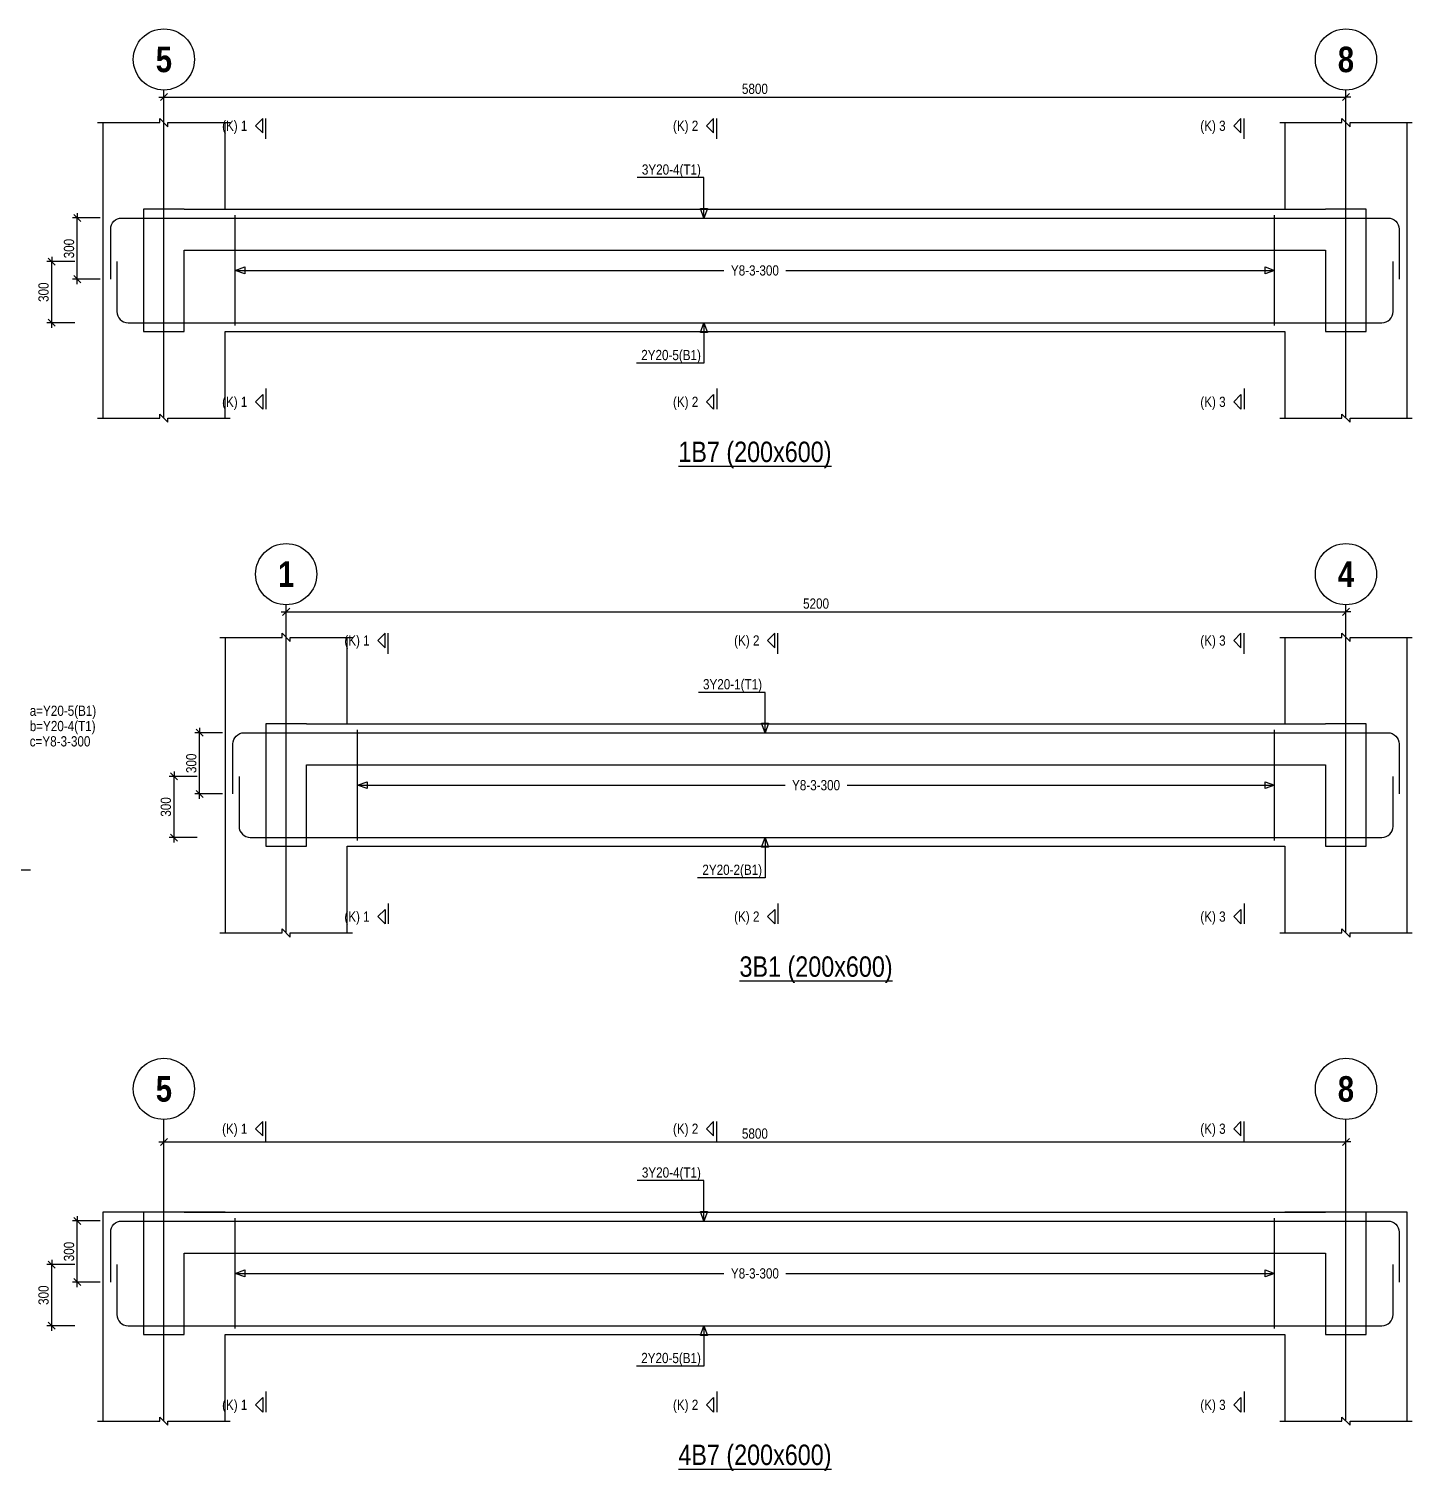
# Model space of a CAD drawing. Extents: x 0 to 206258, y -403073 to 0.
# Drawn here: x 33384 to 46959, y -193484 to -179334 of the extents above; entities that cross this region are included whole.
import ezdxf
from ezdxf.enums import TextEntityAlignment as Align
from ezdxf.lldxf.tags import DXFTag

# ---------------------------------------------------------------- set-up
doc = ezdxf.new("R2010")
doc.units = 0
doc.header["$LTSCALE"] = 1000
for name, color, linetype in [('Axis Circle(Dir 2)', 150, 'Continuous'), ('Axis Label(Dir 1)', 7, 'Continuous'), ('Axis Line(Dir 2)', 150, 'CENTER2'), ('Break Line', 5, 'Continuous'), ('Dimension Line', 5, 'Continuous'), ('Front Elevation Line', 40, 'Continuous'), ('Leader Line', 5, 'Continuous'), ('Link Line', 3, 'Continuous'), ('Rebar Label', 6, 'Continuous'), ('Rebar Line', 7, 'Continuous'), ('Section Label', 1, 'Continuous'), ('Section Line', 1, 'Continuous'), ('Top Rebar Label', 6, 'Continuous'), ('Top Rebar Line', 7, 'Continuous')]:
    doc.layers.add(name, color=color, linetype=linetype)
for name, color, linetype, true_color in [('Beam Label(D)', 94, 'Continuous', 0x008100), ('Beam Line(D)', 112, 'Continuous', 0x00bd5e), ('Link Label', 94, 'Continuous', 0x008100)]:
    doc.layers.add(name, color=color, linetype=linetype, true_color=true_color)
doc.styles.add('Axis Label(Dir 1)', font='ARIALNB.TTF', dxfattribs={"height": 250})
doc.styles.add('Beam Label(D)', font='ARIALN.TTF', dxfattribs={"height": 200})
doc.styles.add('Dimension Text', font='ARIALN.TTF', dxfattribs={"height": 100})
doc.styles.add('Link Label', font='ARIALN.TTF', dxfattribs={"height": 100})
doc.styles.add('Rebar Label', font='ARIALN.TTF', dxfattribs={"height": 100})
doc.styles.add('Section Label', font='ARIALN.TTF', dxfattribs={"height": 100})
doc.styles.add('Top Rebar Label', font='ARIALN.TTF', dxfattribs={"height": 100})
tags = doc.linetypes.add('CENTER2', pattern=[1.125, 0.75, -0.125, 0.125, -0.125]).pattern_tags.tags
tags[10:11] = [DXFTag(74, 4), DXFTag(75, 0), DXFTag(340, '0'), DXFTag(46, 0.0), DXFTag(50, 0.0), DXFTag(44, 0.0), DXFTag(45, 0.0)]
tags[8:9] = [DXFTag(74, 4), DXFTag(75, 0), DXFTag(340, '0'), DXFTag(46, 0.0), DXFTag(50, 0.0), DXFTag(44, 0.0), DXFTag(45, 0.0)]
tags[6:7] = [DXFTag(74, 4), DXFTag(75, 0), DXFTag(340, '0'), DXFTag(46, 0.0), DXFTag(50, 0.0), DXFTag(44, 0.0), DXFTag(45, 0.0)]
tags[4:5] = [DXFTag(74, 4), DXFTag(75, 0), DXFTag(340, '0'), DXFTag(46, 0.0), DXFTag(50, 0.0), DXFTag(44, 0.0), DXFTag(45, 0.0)]
doc.dimstyles.new('BEAM', dxfattribs={"dimtxt": 100, "dimasz": 30, "dimexe": 48.3, "dimexo": 103.5, "dimgap": 30, "dimtad": 1, "dimtoh": 1, "dimdec": 1, "dimlfac": 0.5, "dimdsep": 46, "dimtxsty": 'Dimension Text', "dimblk": 'PCDIM_TICK', "dimcen": 0.09, "dimclrd": 5, "dimclre": 5, "dimclrt": 5, "dimadec": 1, "dimazin": 0, "dimtp": 1, "dimtm": 1, "dimtfac": 1, "dimtdec": 4, "dimtofl": 0, "dimtmove": 0, "dimatfit": 3, "dimfxl": 1, "dimtolj": 1, "dimtzin": 0, "dimarcsym": 0})

# ---------------------------------------------------------------- blocks, each defined once
blk = doc.blocks.new('PCDIM_TICK')
at = {"layer": 'Dimension Line', "color": 0, "transparency": 33554687}
for p, q in [((1.15, 1.15), (-1.15, -1.15)), ((1.61, 0), (0, 0))]:
    blk.add_line(p, q, dxfattribs=at)
blk = doc.blocks.new('*U2624')
at = {"layer": 'Dimension Line', "color": 5, "true_color": 0x0000ff, "transparency": 16777216}
for p, q in [((34084, -181190), (33811, -181190)), ((33859, -181790), (33859, -181190)), ((34084, -181790), (33811, -181790))]:
    blk.add_line(p, q, dxfattribs=at)
at = {"layer": 'Dimension Line', "color": 5, "true_color": 0x0000ff, "transparency": 16777216, "xscale": 30, "yscale": 30}
for p, rotation in [((33859, -181190), 89.99999999999447), ((33859, -181790), 269.9999999999834)]:
    blk.add_blockref('PCDIM_TICK', p, dxfattribs=dict(at, rotation=rotation))
at = {"layer": 'Dimension Line', "color": 5, "true_color": 0x0000ff, "transparency": 16777216, "insert": (33829, -181490), "char_height": 100, "width": 181.5, "attachment_point": 8, "rotation": 90, "style": 'Dimension Text'}
blk.add_mtext('300', dxfattribs=at)
blk = doc.blocks.new('*U2625')
at = {"layer": 'Dimension Line', "color": 5, "true_color": 0x0000ff, "transparency": 16777216}
for p, q in [((33834, -181618), (33561, -181618)), ((33609, -182218), (33609, -181618)), ((33834, -182218), (33561, -182218))]:
    blk.add_line(p, q, dxfattribs=at)
at = {"layer": 'Dimension Line', "color": 5, "true_color": 0x0000ff, "transparency": 16777216, "xscale": 30, "yscale": 30}
for p, rotation in [((33609, -181618), 89.99999999999447), ((33609, -182218), 269.9999999999834)]:
    blk.add_blockref('PCDIM_TICK', p, dxfattribs=dict(at, rotation=rotation))
at = {"layer": 'Dimension Line', "color": 5, "true_color": 0x0000ff, "transparency": 16777216, "insert": (33579, -181918), "char_height": 100, "width": 181.5, "attachment_point": 8, "rotation": 90, "style": 'Dimension Text'}
blk.add_mtext('300', dxfattribs=at)
blk = doc.blocks.new('*U2626')
at = {"layer": 'Dimension Line', "color": 5, "true_color": 0x0000ff, "transparency": 16777216}
for p, q in [((34709, -180151), (34709, -179956)), ((46309, -180151), (46309, -179956)), ((34709, -180004), (46309, -180004))]:
    blk.add_line(p, q, dxfattribs=at)
at = {"layer": 'Dimension Line', "color": 5, "true_color": 0x0000ff, "transparency": 16777216, "xscale": 30, "yscale": 30, "rotation": 180.0000000000004}
blk.add_blockref('PCDIM_TICK', (34709, -180004), dxfattribs=at)
at = {"layer": 'Dimension Line', "color": 5, "true_color": 0x0000ff, "transparency": 16777216, "xscale": 30, "yscale": 30}
blk.add_blockref('PCDIM_TICK', (46309, -180004), dxfattribs=at)
at = {"layer": 'Dimension Line', "color": 5, "true_color": 0x0000ff, "transparency": 16777216, "insert": (40509, -179974), "char_height": 100, "width": 245.98, "attachment_point": 8, "style": 'Dimension Text'}
blk.add_mtext('5800', dxfattribs=at)
blk = doc.blocks.new('*U2660')
at = {"layer": 'Dimension Line', "color": 5, "true_color": 0x0000ff, "transparency": 16777216}
for p, q in [((35284, -186240), (35011, -186240)), ((35059, -186840), (35059, -186240)), ((35284, -186840), (35011, -186840))]:
    blk.add_line(p, q, dxfattribs=at)
at = {"layer": 'Dimension Line', "color": 5, "true_color": 0x0000ff, "transparency": 16777216, "xscale": 30, "yscale": 30}
for p, rotation in [((35059, -186240), 89.99999999999447), ((35059, -186840), 269.9999999999834)]:
    blk.add_blockref('PCDIM_TICK', p, dxfattribs=dict(at, rotation=rotation))
at = {"layer": 'Dimension Line', "color": 5, "true_color": 0x0000ff, "transparency": 16777216, "insert": (35029, -186540), "char_height": 100, "width": 181.5, "attachment_point": 8, "rotation": 90, "style": 'Dimension Text'}
blk.add_mtext('300', dxfattribs=at)
blk = doc.blocks.new('*U2661')
at = {"layer": 'Dimension Line', "color": 5, "true_color": 0x0000ff, "transparency": 16777216}
for p, q in [((35034, -186668), (34761, -186668)), ((34809, -187268), (34809, -186668)), ((35034, -187268), (34761, -187268))]:
    blk.add_line(p, q, dxfattribs=at)
at = {"layer": 'Dimension Line', "color": 5, "true_color": 0x0000ff, "transparency": 16777216, "xscale": 30, "yscale": 30}
for p, rotation in [((34809, -186668), 89.99999999999447), ((34809, -187268), 269.9999999999834)]:
    blk.add_blockref('PCDIM_TICK', p, dxfattribs=dict(at, rotation=rotation))
at = {"layer": 'Dimension Line', "color": 5, "true_color": 0x0000ff, "transparency": 16777216, "insert": (34779, -186968), "char_height": 100, "width": 181.5, "attachment_point": 8, "rotation": 90, "style": 'Dimension Text'}
blk.add_mtext('300', dxfattribs=at)
blk = doc.blocks.new('*U2662')
at = {"layer": 'Dimension Line', "color": 5, "true_color": 0x0000ff, "transparency": 16777216}
for p, q in [((35909, -185201), (35909, -185006)), ((35909, -185054), (46309, -185054)), ((46309, -185201), (46309, -185006))]:
    blk.add_line(p, q, dxfattribs=at)
at = {"layer": 'Dimension Line', "color": 5, "true_color": 0x0000ff, "transparency": 16777216, "xscale": 30, "yscale": 30, "rotation": 180.0000000000004}
blk.add_blockref('PCDIM_TICK', (35909, -185054), dxfattribs=at)
at = {"layer": 'Dimension Line', "color": 5, "true_color": 0x0000ff, "transparency": 16777216, "xscale": 30, "yscale": 30}
blk.add_blockref('PCDIM_TICK', (46309, -185054), dxfattribs=at)
at = {"layer": 'Dimension Line', "color": 5, "true_color": 0x0000ff, "transparency": 16777216, "insert": (41109, -185024), "char_height": 100, "width": 245.98, "attachment_point": 8, "style": 'Dimension Text'}
blk.add_mtext('5200', dxfattribs=at)
blk = doc.blocks.new('*U2696')
at = {"layer": 'Dimension Line', "color": 5, "true_color": 0x0000ff, "transparency": 16777216}
for p, q in [((34084, -191030), (33811, -191030)), ((33859, -191630), (33859, -191030)), ((34084, -191630), (33811, -191630))]:
    blk.add_line(p, q, dxfattribs=at)
at = {"layer": 'Dimension Line', "color": 5, "true_color": 0x0000ff, "transparency": 16777216, "xscale": 30, "yscale": 30}
for p, rotation in [((33859, -191030), 89.99999999999447), ((33859, -191630), 269.9999999999834)]:
    blk.add_blockref('PCDIM_TICK', p, dxfattribs=dict(at, rotation=rotation))
at = {"layer": 'Dimension Line', "color": 5, "true_color": 0x0000ff, "transparency": 16777216, "insert": (33829, -191330), "char_height": 100, "width": 181.5, "attachment_point": 8, "rotation": 90, "style": 'Dimension Text'}
blk.add_mtext('300', dxfattribs=at)
blk = doc.blocks.new('*U2697')
at = {"layer": 'Dimension Line', "color": 5, "true_color": 0x0000ff, "transparency": 16777216}
for p, q in [((33834, -191458), (33561, -191458)), ((33609, -192058), (33609, -191458)), ((33834, -192058), (33561, -192058))]:
    blk.add_line(p, q, dxfattribs=at)
at = {"layer": 'Dimension Line', "color": 5, "true_color": 0x0000ff, "transparency": 16777216, "xscale": 30, "yscale": 30}
for p, rotation in [((33609, -191458), 89.99999999999447), ((33609, -192058), 269.9999999999834)]:
    blk.add_blockref('PCDIM_TICK', p, dxfattribs=dict(at, rotation=rotation))
at = {"layer": 'Dimension Line', "color": 5, "true_color": 0x0000ff, "transparency": 16777216, "insert": (33579, -191758), "char_height": 100, "width": 181.5, "attachment_point": 8, "rotation": 90, "style": 'Dimension Text'}
blk.add_mtext('300', dxfattribs=at)
blk = doc.blocks.new('*U2698')
at = {"layer": 'Dimension Line', "color": 5, "true_color": 0x0000ff, "transparency": 16777216}
for p, q in [((34709, -190401), (34709, -190206)), ((34709, -190254), (46309, -190254)), ((46309, -190401), (46309, -190206))]:
    blk.add_line(p, q, dxfattribs=at)
at = {"layer": 'Dimension Line', "color": 5, "true_color": 0x0000ff, "transparency": 16777216, "xscale": 30, "yscale": 30, "rotation": 180.0000000000004}
blk.add_blockref('PCDIM_TICK', (34709, -190254), dxfattribs=at)
at = {"layer": 'Dimension Line', "color": 5, "true_color": 0x0000ff, "transparency": 16777216, "xscale": 30, "yscale": 30}
blk.add_blockref('PCDIM_TICK', (46309, -190254), dxfattribs=at)
at = {"layer": 'Dimension Line', "color": 5, "true_color": 0x0000ff, "transparency": 16777216, "insert": (40509, -190224), "char_height": 100, "width": 245.98, "attachment_point": 8, "style": 'Dimension Text'}
blk.add_mtext('5800', dxfattribs=at)

msp = doc.modelspace()

# ---------------------------------------------------------------- linework, layer by layer
at = {"layer": 'Axis Circle(Dir 2)', "transparency": 33554687}
for centre in [(34709.055, -179634.284), (46309.055, -179634.284), (35909.055, -184684.284), (46309.055, -184684.284), (34709.055, -189734.284), (46309.055, -189734.284)]:
    msp.add_circle(centre, 300, dxfattribs=at)
at = {"layer": 'Axis Line(Dir 2)', "transparency": 33554687}
for points in [[(34709.055, -183154.284), (34709.055, -179934.284)], [(46309.055, -183154.284), (46309.055, -179934.284)], [(35909.055, -188204.284), (35909.055, -184984.284)], [(46309.055, -188204.284), (46309.055, -184984.284)], [(34709.055, -192994.284), (34709.055, -190034.284)], [(46309.055, -192994.284), (46309.055, -190034.284)]]:
    msp.add_lwpolyline(points, dxfattribs=at)
at = {"layer": 'Beam Line(D)', "transparency": 33554687}
for points in [[(34109.055, -180254.284), (34109.055, -181104.284)], [(35309.055, -181104.284), (35309.055, -180254.284)], [(45709.055, -180254.284), (45709.055, -181104.284)], [(46909.055, -181104.284), (46909.055, -180254.284)], [(34109.055, -181104.284), (34109.055, -183154.284)], [(35309.055, -181104.284), (45709.055, -181104.284)], [(46909.055, -183154.284), (46909.055, -181104.284)], [(35309.055, -183154.284), (35309.055, -182304.284)], [(35309.055, -182304.284), (45709.055, -182304.284)], [(45709.055, -182304.284), (45709.055, -183154.284)], [(35309.055, -185304.284), (35309.055, -186154.284)], [(36509.055, -186154.284), (36509.055, -185304.284)], [(45709.055, -185304.284), (45709.055, -186154.284)], [(46909.055, -186154.284), (46909.055, -185304.284)], [(35309.055, -186154.284), (35309.055, -188204.284)], [(36509.055, -186154.284), (45709.055, -186154.284)], [(46909.055, -188204.284), (46909.055, -186154.284)], [(36509.055, -188204.284), (36509.055, -187354.284)], [(36509.055, -187354.284), (45709.055, -187354.284)], [(45709.055, -187354.284), (45709.055, -188204.284)], [(34109.055, -190944.284), (34109.055, -192994.284)], [(35309.055, -190944.284), (34109.055, -190944.284)], [(35309.055, -190944.284), (45709.055, -190944.284)], [(46909.055, -190944.284), (45709.055, -190944.284)], [(46909.055, -192994.284), (46909.055, -190944.284)], [(35309.055, -192994.284), (35309.055, -192144.284)], [(35309.055, -192144.284), (45709.055, -192144.284)], [(45709.055, -192144.284), (45709.055, -192994.284)]]:
    msp.add_lwpolyline(points, dxfattribs=at)
at = {"layer": 'Break Line', "transparency": 33554687}
for points in [[(34059.055, -180254.284), (34669.055, -180254.284), (34669.055, -180214.284), (34749.055, -180294.284), (34749.055, -180254.284), (35359.055, -180254.284)], [(45659.055, -180254.284), (46269.055, -180254.284), (46269.055, -180214.284), (46349.055, -180294.284), (46349.055, -180254.284), (46959.055, -180254.284)], [(34059.055, -183154.284), (34669.055, -183154.284), (34669.055, -183114.284), (34749.055, -183194.284), (34749.055, -183154.284), (35359.055, -183154.284)], [(45659.055, -183154.284), (46269.055, -183154.284), (46269.055, -183114.284), (46349.055, -183194.284), (46349.055, -183154.284), (46959.055, -183154.284)], [(35259.055, -185304.284), (35869.055, -185304.284), (35869.055, -185264.284), (35949.055, -185344.284), (35949.055, -185304.284), (36559.055, -185304.284)], [(45659.055, -185304.284), (46269.055, -185304.284), (46269.055, -185264.284), (46349.055, -185344.284), (46349.055, -185304.284), (46959.055, -185304.284)], [(35259.055, -188204.284), (35869.055, -188204.284), (35869.055, -188164.284), (35949.055, -188244.284), (35949.055, -188204.284), (36559.055, -188204.284)], [(45659.055, -188204.284), (46269.055, -188204.284), (46269.055, -188164.284), (46349.055, -188244.284), (46349.055, -188204.284), (46959.055, -188204.284)], [(34059.055, -192994.284), (34669.055, -192994.284), (34669.055, -192954.284), (34749.055, -193034.284), (34749.055, -192994.284), (35359.055, -192994.284)], [(45659.055, -192994.284), (46269.055, -192994.284), (46269.055, -192954.284), (46349.055, -193034.284), (46349.055, -192994.284), (46959.055, -192994.284)]]:
    msp.add_lwpolyline(points, dxfattribs=at)
at = {"layer": 'Front Elevation Line', "transparency": 33554687}
for points in [[(34909.055, -181104.284), (34509.055, -181104.284)], [(34509.055, -181104.284), (34509.055, -182304.284)], [(34909.055, -181104.284), (46109.055, -181104.284)], [(46509.055, -181104.284), (46109.055, -181104.284)], [(46509.055, -182304.284), (46509.055, -181104.284)], [(34909.055, -182304.284), (34909.055, -181504.284)], [(34909.055, -181504.284), (46109.055, -181504.284)], [(46109.054, -181504.284), (46109.055, -182304.284)], [(34509.055, -182304.284), (34909.055, -182304.284)], [(46109.055, -182304.284), (46509.055, -182304.284)], [(36109.055, -186154.284), (35709.055, -186154.284)], [(35709.055, -186154.284), (35709.055, -187354.284)], [(36109.055, -186154.284), (46109.055, -186154.284)], [(46509.055, -186154.284), (46109.055, -186154.284)], [(46509.055, -187354.284), (46509.055, -186154.284)], [(36109.055, -187354.284), (36109.055, -186554.284)], [(36109.055, -186554.284), (46109.055, -186554.284)], [(46109.055, -186554.284), (46109.055, -187354.284)], [(35709.055, -187354.284), (36109.055, -187354.284)], [(46109.055, -187354.284), (46509.055, -187354.284)], [(34909.055, -190944.284), (34509.055, -190944.284)], [(34509.055, -190944.284), (34509.055, -192144.284)], [(34909.055, -190944.284), (46109.055, -190944.284)], [(46509.055, -190944.284), (46109.055, -190944.284)], [(46509.055, -192144.284), (46509.055, -190944.284)], [(34909.055, -192144.284), (34909.055, -191344.284)], [(34909.055, -191344.284), (46109.055, -191344.284)], [(46109.054, -191344.284), (46109.055, -192144.284)], [(34509.055, -192144.284), (34909.055, -192144.284)], [(46109.055, -192144.284), (46509.055, -192144.284)]]:
    msp.add_lwpolyline(points, dxfattribs=at)
at = {"layer": 'Leader Line', "transparency": 33554687}
for points in [[(40009.055, -181190.284), (40009.055, -180794.284), (39354.064, -180794.284)], [(39974.853, -181096.314), (40043.257, -181096.314), (40009.055, -181190.284), (39974.853, -181096.314)], [(35409.055, -181704.284), (35503.024, -181670.082), (35503.024, -181738.486), (35409.055, -181704.284), (40204.411, -181704.284)], [(40813.699, -181704.284), (45609.054, -181704.284), (45515.085, -181738.486), (45515.085, -181670.082), (45609.054, -181704.284)], [(40009.055, -182218.284), (40009.055, -182614.284), (39346.382, -182614.284)], [(40043.257, -182312.253), (39974.853, -182312.253), (40009.055, -182218.284), (40043.257, -182312.253)], [(40609.055, -186240.284), (40609.055, -185844.284), (39954.064, -185844.284)], [(40574.853, -186146.314), (40643.257, -186146.314), (40609.055, -186240.284), (40574.853, -186146.314)], [(36609.055, -186754.284), (36703.024, -186720.082), (36703.024, -186788.486), (36609.055, -186754.284), (40804.411, -186754.284)], [(41413.699, -186754.284), (45609.055, -186754.284), (45515.085, -186788.486), (45515.085, -186720.082), (45609.055, -186754.284)], [(32927.622, -187054.283), (33285.623, -187584.284), (33398.752, -187584.284)], [(40609.055, -187268.284), (40609.055, -187664.284), (39946.381, -187664.284)], [(40643.257, -187362.253), (40574.853, -187362.253), (40609.055, -187268.284), (40643.257, -187362.253)], [(40009.055, -191030.284), (40009.055, -190634.284), (39354.064, -190634.284)], [(39974.853, -190936.314), (40043.257, -190936.314), (40009.055, -191030.284), (39974.853, -190936.314)], [(35409.055, -191544.284), (35503.024, -191510.082), (35503.024, -191578.486), (35409.055, -191544.284), (40204.411, -191544.284)], [(40813.699, -191544.284), (45609.054, -191544.284), (45515.085, -191578.486), (45515.085, -191510.082), (45609.054, -191544.284)], [(40009.055, -192058.284), (40009.055, -192454.284), (39346.382, -192454.284)], [(40043.257, -192152.253), (39974.853, -192152.253), (40009.055, -192058.284), (40043.257, -192152.253)]]:
    msp.add_lwpolyline(points, dxfattribs=at)
at = {"layer": 'Link Line', "transparency": 33554687}
for p, q in [((35409.055, -182246.284), (35409.055, -181162.284)), ((45609.054, -182246.284), (45609.054, -181162.284)), ((36609.055, -187296.284), (36609.055, -186212.284)), ((45609.055, -187296.284), (45609.055, -186212.284)), ((35409.055, -192086.284), (35409.055, -191002.284)), ((45609.054, -192086.284), (45609.054, -191002.284))]:
    msp.add_line(p, q, dxfattribs=at)
at = {"layer": 'Rebar Line', "transparency": 33554687}
for points in [[(34247.055, -181618.284), (34247.055, -182108.328, 0.414213562), (34357.011, -182218.284), (46661.099, -182218.284, 0.414213562), (46771.055, -182108.328), (46771.055, -181618.284)], [(35447.055, -186668.284), (35447.055, -187158.328, 0.414213562), (35557.011, -187268.284), (46661.099, -187268.284, 0.414213562), (46771.055, -187158.328), (46771.055, -186668.284)], [(34247.055, -191458.284), (34247.055, -191948.328, 0.414213562), (34357.011, -192058.284), (46661.099, -192058.284, 0.414213562), (46771.055, -191948.328), (46771.055, -191458.284)]]:
    msp.add_lwpolyline(points, format="xyb", dxfattribs=at)
at = {"layer": 'Section Line', "transparency": 33554687}
for points in [[(35679.055, -180214.284), (35608.344, -180284.994), (35679.055, -180355.705), (35679.055, -180214.284)], [(35709.055, -180414.284), (35709.055, -180214.284)], [(40104.055, -180214.284), (40033.344, -180284.994), (40104.055, -180355.705), (40104.055, -180214.284)], [(40134.055, -180414.284), (40134.055, -180214.284)], [(45279.055, -180214.284), (45208.345, -180284.994), (45279.055, -180355.705), (45279.055, -180214.284)], [(45309.055, -180414.284), (45309.055, -180214.284)], [(35679.055, -183064.284), (35679.055, -183064.284), (35608.344, -182993.573), (35679.055, -182922.862), (35679.055, -183064.284)], [(35709.055, -182864.284), (35709.055, -183064.284)], [(40104.055, -183064.284), (40104.055, -183064.284), (40033.344, -182993.573), (40104.055, -182922.862), (40104.055, -183064.284)], [(40134.055, -182864.284), (40134.055, -183064.284)], [(45279.055, -183064.284), (45279.055, -183064.284), (45208.345, -182993.573), (45279.055, -182922.862), (45279.055, -183064.284)], [(45309.055, -182864.284), (45309.055, -183064.284)], [(36879.055, -185264.284), (36808.344, -185334.994), (36879.055, -185405.705), (36879.055, -185264.284)], [(36909.055, -185464.284), (36909.055, -185264.284)], [(40704.055, -185264.284), (40633.344, -185334.994), (40704.055, -185405.705), (40704.055, -185264.284)], [(40734.055, -185464.284), (40734.055, -185264.284)], [(45279.055, -185264.284), (45208.344, -185334.994), (45279.055, -185405.705), (45279.055, -185264.284)], [(45309.055, -185464.284), (45309.055, -185264.284)], [(36909.055, -187914.284), (36909.055, -188114.284)], [(40734.055, -187914.284), (40734.055, -188114.284)], [(45309.055, -187914.284), (45309.055, -188114.284)], [(36879.055, -188114.284), (36879.055, -188114.284), (36808.344, -188043.573), (36879.055, -187972.862), (36879.055, -188114.284)], [(40704.055, -188114.284), (40704.055, -188114.284), (40633.344, -188043.573), (40704.055, -187972.862), (40704.055, -188114.284)], [(45279.055, -188114.284), (45279.055, -188114.284), (45208.344, -188043.573), (45279.055, -187972.862), (45279.055, -188114.284)], [(35679.055, -190054.284), (35608.344, -190124.994), (35679.055, -190195.705), (35679.055, -190054.284)], [(35709.055, -190254.284), (35709.055, -190054.284)], [(40104.055, -190054.284), (40033.344, -190124.994), (40104.055, -190195.705), (40104.055, -190054.284)], [(40134.055, -190254.284), (40134.055, -190054.284)], [(45279.055, -190054.284), (45208.345, -190124.994), (45279.055, -190195.705), (45279.055, -190054.284)], [(45309.055, -190254.284), (45309.055, -190054.284)], [(35709.055, -192704.284), (35709.055, -192904.284)], [(40134.055, -192704.284), (40134.055, -192904.284)], [(45309.055, -192704.284), (45309.055, -192904.284)], [(35679.055, -192904.284), (35679.055, -192904.284), (35608.344, -192833.573), (35679.055, -192762.862), (35679.055, -192904.284)], [(40104.055, -192904.284), (40104.055, -192904.284), (40033.344, -192833.573), (40104.055, -192762.862), (40104.055, -192904.284)], [(45279.055, -192904.284), (45279.055, -192904.284), (45208.345, -192833.573), (45279.055, -192762.862), (45279.055, -192904.284)]]:
    msp.add_lwpolyline(points, dxfattribs=at)
at = {"layer": 'Top Rebar Line', "transparency": 33554687}
for points in [[(34187.055, -181790.284), (34187.055, -181300.239, -0.414213562), (34297.011, -181190.284), (46721.099, -181190.284, -0.414213562), (46831.055, -181300.239), (46831.055, -181790.284)], [(35387.055, -186840.284), (35387.055, -186350.239, -0.414213562), (35497.011, -186240.284), (46721.099, -186240.284, -0.414213562), (46831.055, -186350.239), (46831.055, -186840.284)], [(34187.055, -191630.284), (34187.055, -191140.239, -0.414213562), (34297.011, -191030.284), (46721.099, -191030.284, -0.414213562), (46831.055, -191140.239), (46831.055, -191630.284)]]:
    msp.add_lwpolyline(points, format="xyb", dxfattribs=at)

# ---------------------------------------------------------------- texts
at = {"layer": 'Axis Label(Dir 1)', "transparency": 33554687, "style": 'Axis Label(Dir 1)'}
for s, p in [('5', (34709.055, -179634.284)), ('8', (46309.055, -179634.284)), ('1', (35909.055, -184684.284)), ('4', (46309.055, -184684.284)), ('5', (34709.055, -189734.284)), ('8', (46309.055, -189734.284))]:
    msp.add_text(s, height=250, dxfattribs=at).set_placement(p, align=Align.MIDDLE_CENTER)
at = {"layer": 'Beam Label(D)', "transparency": 33554687, "style": 'Beam Label(D)'}
for s, p in [('%%U1B7 (200x600)', (40509.055, -183384.284)), ('%%U3B1 (200x600)', (41109.055, -188434.284)), ('%%U4B7 (200x600)', (40509.055, -193224.284))]:
    msp.add_text(s, height=200, dxfattribs=at).set_placement(p, align=Align.TOP_CENTER)
at = {"layer": 'Link Label', "transparency": 33554687, "style": 'Link Label'}
for p in [(40509.055, -181704.284), (41109.055, -186754.284), (40509.055, -191544.284)]:
    msp.add_text('Y8-3-300', height=100, dxfattribs=at).set_placement(p, align=Align.MIDDLE_CENTER)
msp.add_text(' c=Y8-3-300', height=100, dxfattribs=at).set_placement((33360.623, -186374.284))
at = {"layer": 'Rebar Label', "transparency": 33554687, "style": 'Rebar Label'}
for s, p in [(' 2Y20-5(B1)', (39979.055, -182584.284)), (' 2Y20-2(B1)', (40579.055, -187634.284)), (' 2Y20-5(B1)', (39979.055, -192424.284))]:
    msp.add_text(s, height=100, dxfattribs=at).set_placement(p, align=Align.RIGHT)
msp.add_text(' a=Y20-5(B1)', height=100, dxfattribs=at).set_placement((33360.623, -186074.284))
at = {"layer": 'Section Label', "transparency": 33554687, "style": 'Section Label'}
for s, p in [('(K) 1', (35528.344, -180284.994)), ('(K) 2', (39953.344, -180284.994)), ('(K) 3', (45128.345, -180284.994)), ('(K) 1', (35528.344, -182993.573)), ('(K) 2', (39953.344, -182993.573)), ('(K) 3', (45128.345, -182993.573)), ('(K) 1', (36728.344, -185334.994)), ('(K) 2', (40553.344, -185334.994)), ('(K) 3', (45128.344, -185334.994)), ('(K) 1', (36728.344, -188043.573)), ('(K) 2', (40553.344, -188043.573)), ('(K) 3', (45128.344, -188043.573)), ('(K) 1', (35528.344, -190124.994)), ('(K) 2', (39953.344, -190124.994)), ('(K) 3', (45128.345, -190124.994)), ('(K) 1', (35528.344, -192833.573)), ('(K) 2', (39953.344, -192833.573)), ('(K) 3', (45128.345, -192833.573))]:
    msp.add_text(s, height=100, dxfattribs=at).set_placement(p, align=Align.MIDDLE_RIGHT)
at = {"layer": 'Top Rebar Label', "transparency": 33554687, "style": 'Top Rebar Label'}
for s, p in [(' 3Y20-4(T1)', (39979.055, -180764.284)), (' 3Y20-1(T1)', (40579.055, -185814.284)), (' 3Y20-4(T1)', (39979.055, -190604.284))]:
    msp.add_text(s, height=100, dxfattribs=at).set_placement(p, align=Align.RIGHT)
msp.add_text(' b=Y20-4(T1)', height=100, dxfattribs=at).set_placement((33360.623, -186224.284))

# ---------------------------------------------------------------- dimensions: what is measured, and where the dimension line sits
at = {"layer": 'Dimension Line', "transparency": 33554687}
for base, p1, p2, text, picture, middle in [((40509.055, -180004.284), (34709.055, -180254.284), (46309.055, -180254.284), '5800', '*U2626', (40509.055, -180004.284)), ((41109.055, -185054.284), (35909.055, -185304.284), (46309.055, -185304.284), '5200', '*U2662', (41109.055, -185054.284)), ((40509.055, -190254.284), (34709.055, -190504.284), (46309.055, -190504.284), '5800', '*U2698', (40509.055, -190254.284))]:
    dim = msp.add_linear_dim(base=base, p1=p1, p2=p2, text=text, dimstyle='BEAM', override={"dimscale": 1, "dimtxt": 100, "dimasz": 30, "dimexe": 48.3, "dimexo": 103.5, "dimgap": 30, "dimtad": 1, "dimtih": 0, "dimdec": 1, "dimlfac": 0.5, "dimzin": 8, "dimlunit": 2, "dimpost": '', "dimtxsty": 'Dimension Text', "dimblk": 'PCDIM_TICK', "dimse1": 0, "dimse2": 0, "dimsd2": 0, "dimclrd": 5, "dimclre": 5, "dimclrt": 5, "dimaunit": 0, "dimadec": 1, "dimazin": 0, "dimtol": 0, "dimtp": 1, "dimtm": 1, "dimtmove": 0}, dxfattribs=at)
    dim.commit()
    dim.dimension.update_dxf_attribs({"geometry": picture, "text_midpoint": middle})
for base, p1, p2, picture, middle in [((33859.055, -181490.284), (34187.055, -181790.284), (34187.055, -181190.284), '*U2624', (33859.055, -181490.284)), ((33609.055, -181918.284), (33937.055, -182218.284), (33937.055, -181618.284), '*U2625', (33609.055, -181918.284)), ((35059.055, -186540.284), (35387.055, -186840.284), (35387.055, -186240.284), '*U2660', (35059.055, -186540.284)), ((34809.055, -186968.284), (35137.055, -187268.284), (35137.055, -186668.284), '*U2661', (34809.055, -186968.284)), ((33859.055, -191330.284), (34187.055, -191630.284), (34187.055, -191030.284), '*U2696', (33859.055, -191330.284)), ((33609.055, -191758.284), (33937.055, -192058.284), (33937.055, -191458.284), '*U2697', (33609.055, -191758.284))]:
    dim = msp.add_linear_dim(base=base, p1=p1, p2=p2, angle=90, text='300', dimstyle='BEAM', override={"dimscale": 1, "dimtxt": 100, "dimasz": 30, "dimexe": 48.3, "dimexo": 103.5, "dimgap": 30, "dimtad": 1, "dimtih": 0, "dimdec": 1, "dimlfac": 0.5, "dimzin": 8, "dimlunit": 2, "dimpost": '', "dimtxsty": 'Dimension Text', "dimblk": 'PCDIM_TICK', "dimse1": 0, "dimse2": 0, "dimsd2": 0, "dimclrd": 5, "dimclre": 5, "dimclrt": 5, "dimaunit": 0, "dimadec": 1, "dimazin": 0, "dimtol": 0, "dimtp": 1, "dimtm": 1, "dimtmove": 0}, dxfattribs=at)
    dim.commit()
    dim.dimension.update_dxf_attribs({"geometry": picture, "text_midpoint": middle})

doc.saveas('drawing.dxf')
